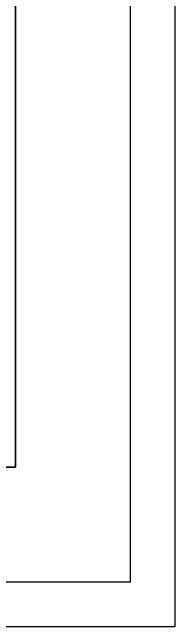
# Model space of a CAD drawing. Header units: millimetres. Extents: x 367092 to 767578, y 396038 to 811791.
# Drawn here: x 527267 to 533645, y 565247 to 589321 of the extents above; entities that cross this region are included whole.
import ezdxf

# ---------------------------------------------------------------- set-up
doc = ezdxf.new("R2010")
doc.units = ezdxf.units.MM
doc.header["$LTSCALE"] = 100
doc.header["$MEASUREMENT"] = 0
doc.layers.get('Defpoints').update_dxf_attribs({"color": 171, "linetype": 'CONTINUOUS'})
doc.layers.add('NDIM', color=7, linetype='CONTINUOUS')

# ---------------------------------------------------------------- blocks, each defined once
blk = doc.blocks.new('NJKFNKDFGKFDHGFH')
at = {"layer": 'Defpoints', "ltscale": 10000}
for points in [[(43280781.7, 1706365.3), (43350629.3, 1706365.3), (43350629.3, 1615921.2), (43280781.7, 1615921.2)], [(43282531.7, 1704615.3), (43348879.3, 1704615.3), (43348879.3, 1617671.2), (43282531.7, 1617671.2)], [(43287031.7, 1700115.3), (43344379.3, 1700115.3), (43344379.3, 1622171.2), (43287031.7, 1622171.2)]]:
    blk.add_lwpolyline(points, close=True, dxfattribs=at)

msp = doc.modelspace()

# ---------------------------------------------------------------- linework, layer by layer
at = {"layer": 'Defpoints', "ltscale": 10000}
for points in [[(470047, 649441.4), (527394.6, 649441.4), (527394.6, 571497.3), (470047, 571497.3)], [(470047, 571497.3), (527394.6, 571497.3), (527394.6, 649441.4), (470047, 649441.4)]]:
    msp.add_lwpolyline(points, close=True, dxfattribs=at)

# ---------------------------------------------------------------- block references
at = {"layer": 'NDIM', "ltscale": 0.4}
msp.add_blockref('NJKFNKDFGKFDHGFH', (-42816984.8, -1050673.9), dxfattribs=at)

doc.saveas('drawing.dxf')
